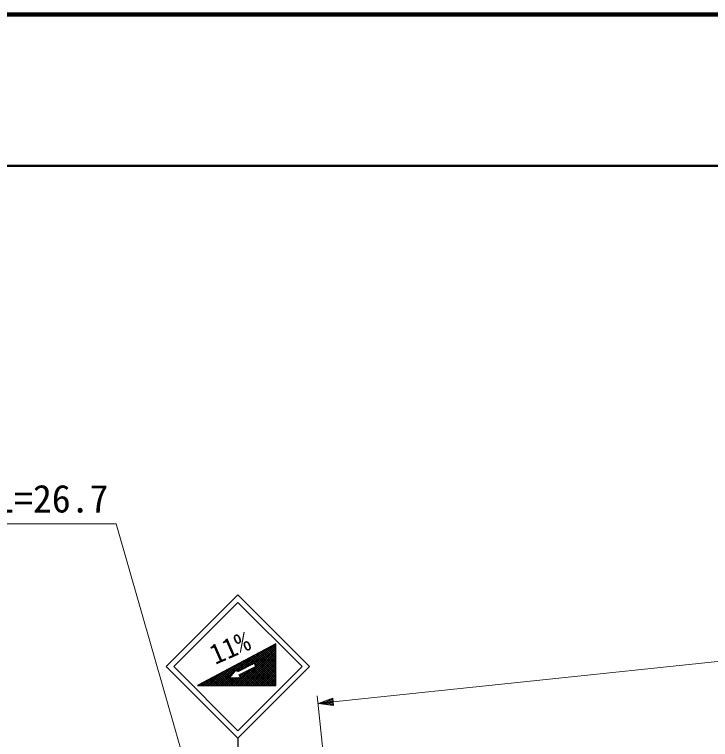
# Model space of a CAD drawing. Units: millimetres, scale not verified. Extents: x 40000 to 680000, y 20000 to 380000.
# Drawn here: x 458200 to 504204, y 332092 to 380000 of the extents above; entities that cross this region are included whole.
import ezdxf
from ezdxf.enums import TextEntityAlignment as Align

# ---------------------------------------------------------------- set-up
doc = ezdxf.new("R2010")
doc.units = ezdxf.units.MM
doc.header["$LTSCALE"] = 1000
for name, color, linetype, lineweight in [('M-STR-HTXT', 7, 'Continuous', 13), ('M-STR-STRC', 7, 'Continuous', 25), ('M-TTL', 2, 'Continuous', 140), ('M-TTL-LINE', 7, 'Continuous', 50)]:
    doc.layers.add(name, color=color, linetype=linetype, lineweight=lineweight)
doc.styles.add('ＭＳ ゴシック', font='')
doc.styles.get('ＭＳ ゴシック').set_extended_font_data('MS Gothic')

msp = doc.modelspace()

# ---------------------------------------------------------------- linework, layer by layer
at = {"layer": 'M-STR-HTXT'}
for p, q in [((479258, 334580), (570405, 344184)), ((479225, 325347), (478211, 334972)), ((478263, 334475), (479231, 334828)), ((478263, 334475), (479258, 334580)), ((478263, 334475), (479284, 334331)), ((479252, 334629), (478457, 334546)), ((479263, 334530), (478467, 334446)), ((478650, 334616), (479247, 334679)), ((478671, 334417), (479268, 334480)), ((479242, 334729), (478844, 334687)), ((479273, 334431), (478875, 334389)), ((479038, 334758), (479237, 334779)), ((479284, 334331), (479231, 334828)), ((479080, 334360), (479279, 334381))]:
    msp.add_line(p, q, dxfattribs=at)
msp.add_lwpolyline([(475293, 310174), (464924, 346342), (433474, 346342)], dxfattribs=at)
at = {"layer": 'M-STR-STRC'}
for p, q in [((472973, 341650), (468235, 336913)), ((477710, 336913), (472973, 341650)), ((472973, 341155), (468730, 336913)), ((477215, 336913), (472973, 341155)), ((474081, 337084), (475351, 338354)), ((474126, 336988), (475476, 338338)), ((475476, 337914), (475145, 338244)), ((475476, 338055), (475238, 338293)), ((475476, 338196), (475330, 338343)), ((475476, 338338), (475422, 338392)), ((472931, 335651), (475476, 338196)), ((473072, 335651), (475476, 338055)), ((473214, 335651), (475476, 337914)), ((473343, 336770), (474438, 337866)), ((473355, 335651), (475476, 337772)), ((473626, 336912), (474743, 338029)), ((473909, 337054), (475047, 338191)), ((475476, 336499), (474224, 337751)), ((475476, 336641), (474316, 337800)), ((475476, 336782), (474408, 337850)), ((475476, 336924), (474501, 337899)), ((475476, 337065), (474593, 337948)), ((475476, 337206), (474685, 337998)), ((475476, 337348), (474777, 338047)), ((475476, 337489), (474869, 338096)), ((475476, 337631), (474961, 338146)), ((475476, 337772), (475053, 338195)), ((472874, 336726), (473526, 337377)), ((472919, 336629), (473830, 337540)), ((473060, 336629), (474134, 337703)), ((473736, 336967), (473395, 337307)), ((473830, 337014), (473487, 337357)), ((473497, 335651), (475476, 337631)), ((473924, 337061), (473579, 337406)), ((473638, 335651), (475476, 337489)), ((474018, 337108), (473672, 337455)), ((475476, 335792), (473764, 337505)), ((473779, 335651), (475476, 337348)), ((475476, 335934), (473856, 337554)), ((475476, 336075), (473948, 337603)), ((475476, 336216), (474040, 337653)), ((475476, 336358), (474132, 337702)), ((472973, 332175), (468235, 336913)), ((472973, 332670), (468730, 336913)), ((471375, 335651), (472613, 336889)), ((471517, 335651), (472917, 337052)), ((471658, 335651), (473221, 337214)), ((472726, 336563), (472474, 336814)), ((472790, 336640), (472566, 336864)), ((472854, 336717), (472658, 336913)), ((473076, 336637), (472750, 336962)), ((472789, 335651), (473941, 336803)), ((473170, 336684), (472842, 337012)), ((473264, 336731), (472935, 337061)), ((477215, 336913), (472973, 332670)), ((477710, 336913), (472973, 332175)), ((473359, 336778), (473027, 337110)), ((473453, 336825), (473119, 337160)), ((473547, 336873), (473211, 337209)), ((473641, 336920), (473303, 337258)), ((473921, 335651), (475476, 337206)), ((475193, 335651), (474008, 336836)), ((474062, 335651), (475476, 337065)), ((475334, 335651), (474102, 336883)), ((475476, 335651), (474115, 337012)), ((474204, 335651), (475476, 336924)), ((470951, 335651), (471700, 336400)), ((471092, 335651), (472004, 336563)), ((471234, 335651), (472309, 336726)), ((472223, 335651), (471553, 336321)), ((472364, 335651), (471645, 336371)), ((472506, 335651), (471737, 336420)), ((471800, 335651), (472796, 336648)), ((472647, 335651), (471829, 336469)), ((472789, 335651), (471921, 336519)), ((472405, 336176), (472013, 336568)), ((472469, 336254), (472105, 336617)), ((472533, 336331), (472198, 336667)), ((472597, 336408), (472290, 336716)), ((472661, 336485), (472382, 336765)), ((472648, 335651), (473659, 336662)), ((472982, 336590), (472899, 336673)), ((473059, 336344), (473093, 336379)), ((473779, 335651), (473065, 336365)), ((473107, 336252), (473376, 336520)), ((473920, 335651), (473159, 336412)), ((474061, 335651), (473253, 336459)), ((474203, 335651), (473348, 336506)), ((474344, 335651), (473442, 336553)), ((474486, 335651), (473536, 336601)), ((474627, 335651), (473631, 336648)), ((474769, 335651), (473725, 336695)), ((474910, 335651), (473819, 336742)), ((475051, 335651), (473913, 336789)), ((474345, 335651), (475476, 336782)), ((474487, 335651), (475476, 336641)), ((474628, 335651), (475476, 336499)), ((474769, 335651), (475476, 336358)), ((470527, 335651), (470787, 335912)), ((470668, 335651), (471092, 336075)), ((470950, 335651), (470724, 335878)), ((470810, 335651), (471396, 336238)), ((471092, 335651), (470816, 335927)), ((471233, 335651), (470908, 335976)), ((471374, 335651), (471000, 336026)), ((471516, 335651), (471092, 336075)), ((471657, 335651), (471184, 336124)), ((471799, 335651), (471276, 336174)), ((471940, 335651), (471368, 336223)), ((472082, 335651), (471461, 336272)), ((471941, 335651), (472458, 336169)), ((472082, 335651), (472603, 336172)), ((472224, 335651), (472749, 336176)), ((472365, 335651), (472894, 336180)), ((472930, 335651), (472414, 336167)), ((472507, 335651), (473039, 336183)), ((473071, 335651), (472552, 336171)), ((473213, 335651), (472690, 336174)), ((473354, 335651), (472828, 336178)), ((473496, 335651), (472965, 336182)), ((473637, 335651), (473103, 336185)), ((474911, 335651), (475476, 336216)), ((475052, 335651), (475476, 336075)), ((475194, 335651), (475476, 335934)), ((470384, 335651), (470355, 335681)), ((470385, 335651), (470483, 335749)), ((470526, 335651), (470447, 335730)), ((470667, 335651), (470539, 335779)), ((470809, 335651), (470632, 335828)), ((475335, 335651), (475476, 335792)), ((472973, 332175), (472973, 328540))]:
    msp.add_line(p, q, dxfattribs=at)
for points in [[(470300, 335651), (475476, 335651), (475476, 338421)], [(472397, 336167), (473142, 336186), (473051, 336358), (474161, 336913), (474060, 337129), (472945, 336571), (472869, 336736)]]:
    msp.add_lwpolyline(points, close=True, dxfattribs=at)
at = {"layer": 'M-TTL'}
msp.add_line((680000, 380000), (40000, 380000), dxfattribs=at)
at = {"layer": 'M-TTL-LINE'}
msp.add_line((40000, 370000), (680000, 370000), dxfattribs=at)

# ---------------------------------------------------------------- texts
at = {"layer": 'M-STR-HTXT', "style": 'ＭＳ ゴシック'}
msp.add_text('ヒューム管φ600\u3000\u3000L=26.7', height=1833, dxfattribs=at).set_placement((449099, 346542), align=Align.BOTTOM_CENTER)
at = {"layer": 'M-STR-STRC', "style": 'ＭＳ ゴシック'}
msp.add_text('11%', height=1320, rotation=23.608, dxfattribs=at).set_placement((471194, 337622), align=Align.MIDDLE_LEFT)

doc.saveas('drawing.dxf')
